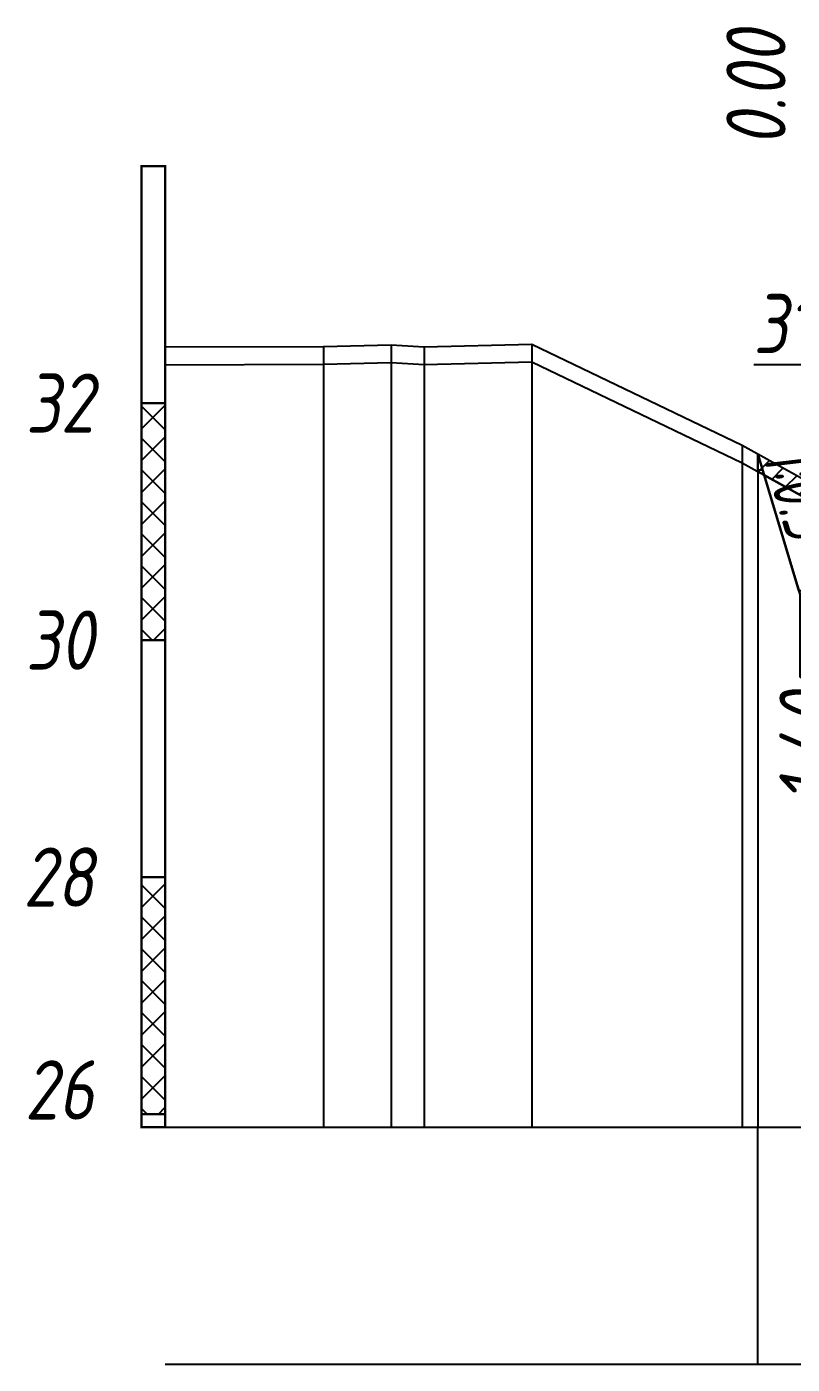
# Model space of a CAD drawing. Extents: x -717 to 1451, y -133302 to 233.
# Drawn here: x -354.8 to -322.5, y -109538 to -109481.6 of the extents above; entities that cross this region are included whole.
import ezdxf
from ezdxf.enums import TextEntityAlignment as Align

# ---------------------------------------------------------------- set-up
doc = ezdxf.new("R2010")
doc.units = 0
for name, color, linetype in [('Код_514', 1, 'Continuous'), ('Контур_0', 7, 'Continuous'), ('Контур_508', 7, 'Continuous'), ('Контур_512', 7, 'Continuous'), ('Контур_513', 7, 'Continuous'), ('Контур_818', 7, 'Continuous'), ('Красный поперечник', 1, 'Continuous'), ('Линейка абсолютных высот', 7, 'Continuous'), ('Объём_2650', 7, 'Continuous'), ('Объём_2662', 7, 'Continuous'), ('Объём_2667', 7, 'Continuous'), ('Объём_2668', 7, 'Continuous'), ('Объём_2669', 7, 'Continuous'), ('Объём_2675', 7, 'Continuous'), ('Отметки покрытия', 7, 'Continuous'), ('Рабочие отметки', 7, 'Continuous'), ('Таблица', 7, 'Continuous'), ('Уклоны проезжей части', 7, 'Continuous'), ('Черный поперечник', 3, 'Continuous')]:
    doc.layers.add(name, color=color, linetype=linetype)
for name, color, linetype, true_color in [('Контур_2570', 7, 'Continuous', 0x80ff00), ('Контур_2741', 4, 'Continuous', 0x00ffff), ('Контур_2742', 4, 'Continuous', 0x00ffff), ('Контур_2743', 4, 'Continuous', 0x00ffff), ('Контур_2744', 7, 'Continuous', 0xa4ffff), ('Контур_2750', 4, 'Continuous', 0x00ffff), ('Контур_2751', 4, 'Continuous', 0x00ffff), ('Контур_2752', 4, 'Continuous', 0x00ffff), ('Контур_707', 4, 'Continuous', 0x00ffff), ('Объём_2570', 7, 'Continuous', 0x80ff00), ('Объём_2600', 7, 'Continuous', 0x808000)]:
    doc.layers.add(name, color=color, linetype=linetype, true_color=true_color)
doc.styles.add('М', font='romand.shx', dxfattribs={"width": 0.8, "oblique": 10, "height": 2.5})
pattern_1 = [(45.0000013, (-428.9338, 30.9924), (-0.6735192404, 0.673519211), []), (135.0000003, (-428.9338, 30.9924), (-0.673519222, -0.67351923), [])]

msp = doc.modelspace()

# ---------------------------------------------------------------- hatches: boundary and pattern name
at = {"layer": 'Линейка абсолютных высот'}
h = msp.add_hatch(dxfattribs=at)
h.set_pattern_fill('ANSI37', scale=0.3, style=0)
h.set_pattern_definition(pattern_1)
h.paths.add_polyline_path([(-348.934, -109507.45), (-348.934, -109497.45), (-349.934, -109497.45), (-349.934, -109507.45)])
h = msp.add_hatch(dxfattribs=at)
h.set_pattern_fill('ANSI37', scale=0.3, style=0)
h.set_pattern_definition(pattern_1)
h.paths.add_polyline_path([(-348.934, -109527.45), (-348.934, -109517.45), (-349.934, -109517.45), (-349.934, -109527.45)])
at = {"layer": 'Объём_2570'}
h = msp.add_hatch(dxfattribs=at)
h.set_pattern_fill('ANSI31', color=256, scale=0.2)
h.set_pattern_definition([(45, (-428.9338, 30.9924), (-0.449012806, 0.449012806), [])])
h.paths.add_polyline_path([(-298.462, -109501.88), (-301.145, -109502.559), (-308.347, -109503.593), (-310.832, -109506.334), (-312.242, -109507.793), (-316.106, -109505.055), (-317.994, -109503.627), (-323.934, -109500.339), (-323.934, -109499.589), (-317.994, -109502.877), (-316.106, -109504.305), (-312.242, -109507.043), (-310.832, -109505.584), (-308.347, -109502.843), (-301.145, -109501.809), (-298.462, -109501.13)])
at = {"layer": 'Объём_2600'}
h = msp.add_hatch(dxfattribs=at)
h.set_pattern_fill('HONEY', color=5, scale=0.3)
h.set_pattern_definition([(0, (-428.9338, 30.9924), (1.42875, 0.8248891935), [0.9525, -1.905]), (120, (-428.9338, 30.9924), (-1.428749997, 0.824889199), [0.9525, -1.905]), (60, (-428.9338, 30.9924), (3e-09, 1.6497783924), [-1.905, 0.9525])])
h.paths.add_polyline_path([(-323.934, -109500.339), (-323.934, -109499.589), (-323.664, -109500.489)])

# ---------------------------------------------------------------- linework, layer by layer
at = {"layer": 'Код_514'}
msp.add_line((-323.934, -109538.008), (-323.934, -109528.008), dxfattribs=at)
at = {"layer": 'Контур_0', "flags": 128}
msp.add_lwpolyline([(-321.408, -109508.008), (-323.934, -109499.589), (-323.934, -109499.589), (-323.934, -109499.589), (-323.934, -109499.589), (-323.934, -109499.589), (-323.934, -109499.589), (-323.934, -109499.589), (-323.934, -109499.589), (-323.934, -109499.589), (-323.934, -109499.589), (-323.934, -109499.589), (-323.934, -109499.589), (-323.934, -109499.589)], dxfattribs=at)
at = {"layer": 'Контур_2570', "flags": 128}
msp.add_lwpolyline([(-348.934, -109495.827), (-342.266, -109495.805), (-339.403, -109495.738), (-338.017, -109495.819), (-333.476, -109495.713), (-324.597, -109499.972), (-317.994, -109503.627), (-316.106, -109505.055), (-312.242, -109507.793), (-310.832, -109506.334), (-308.347, -109503.593), (-308.347, -109503.593), (-301.145, -109502.559), (-298.462, -109501.88), (-298.462, -109501.13), (-294.623, -109501.027), (-288.659, -109500.593), (-288.159, -109501.342), (-237.337, -109500.404)], dxfattribs=at)
at = {"layer": 'Контур_2741', "flags": 128}
msp.add_lwpolyline([(-323.934, -109499.589), (-323.934, -109499.589)], dxfattribs=at)
at = {"layer": 'Контур_2742', "flags": 128}
msp.add_lwpolyline([(-323.934, -109499.589), (-323.934, -109499.589)], dxfattribs=at)
at = {"layer": 'Контур_2743', "flags": 128}
msp.add_lwpolyline([(-323.934, -109499.589), (-323.934, -109499.589)], dxfattribs=at)
at = {"layer": 'Контур_2744', "flags": 128}
msp.add_lwpolyline([(-323.934, -109499.589), (-323.934, -109499.589)], dxfattribs=at)
msp.add_lwpolyline([(-323.934, -109499.589), (-323.934, -109499.589)], dxfattribs=at)
msp.add_lwpolyline([(-323.934, -109499.589), (-323.934, -109499.589)], dxfattribs=at)
msp.add_lwpolyline([(-323.934, -109499.589), (-323.934, -109499.589)], dxfattribs=at)
msp.add_lwpolyline([(-323.934, -109499.589), (-323.934, -109499.589)], dxfattribs=at)
msp.add_lwpolyline([(-323.934, -109499.589), (-323.934, -109499.589)], dxfattribs=at)
at = {"layer": 'Контур_2750', "flags": 128}
msp.add_lwpolyline([(-323.934, -109499.589), (-323.934, -109499.589)], dxfattribs=at)
at = {"layer": 'Контур_2751', "flags": 128}
msp.add_lwpolyline([(-323.934, -109499.589), (-323.934, -109499.589)], dxfattribs=at)
at = {"layer": 'Контур_2752', "flags": 128}
msp.add_lwpolyline([(-323.934, -109499.589), (-323.934, -109499.589)], dxfattribs=at)
at = {"layer": 'Контур_508', "flags": 128}
msp.add_lwpolyline([(-323.934, -109499.589), (-322.158, -109505.508), (-322.158, -109508.988), (-322.152, -109509.008), (-321.408, -109509.008), (-319.408, -109509.008), (-318.664, -109509.008), (-318.658, -109508.988), (-318.658, -109505.508), (-318.616, -109505.366), (-288.159, -109504.452), (-288.159, -109502.044), (-237.337, -109501.027), (-186.587, -109502.042), (-186.587, -109504.45), (-164.091, -109505.125), (-162.818, -109505.973), (-162.516, -109505.973), (-160.516, -109505.973), (-160.213, -109505.973), (-156.766, -109503.675), (-156.766, -109502.473), (-155.512, -109501.638)], dxfattribs=at)
at = {"layer": 'Контур_512', "flags": 128}
msp.add_lwpolyline([(-323.934, -109499.589), (-322.158, -109505.508), (-322.158, -109508.988), (-322.152, -109509.008), (-321.408, -109509.008), (-319.408, -109509.008), (-318.664, -109509.008), (-318.658, -109508.988), (-318.658, -109505.508), (-318.616, -109505.366), (-288.159, -109504.452)], dxfattribs=at)
at = {"layer": 'Контур_513', "flags": 128}
msp.add_lwpolyline([(-323.934, -109499.589), (-322.158, -109505.508), (-322.158, -109508.988), (-322.152, -109509.008), (-321.408, -109509.008), (-319.408, -109509.008), (-318.664, -109509.008), (-318.658, -109508.988), (-318.658, -109505.508), (-318.616, -109505.366), (-288.159, -109504.452), (-288.159, -109502.044), (-237.337, -109501.027), (-186.587, -109502.042), (-186.587, -109504.45), (-164.091, -109505.125), (-162.818, -109505.973), (-162.516, -109505.973), (-160.516, -109505.973), (-160.213, -109505.973), (-156.766, -109503.675), (-156.766, -109502.473), (-155.512, -109501.638)], dxfattribs=at)
at = {"layer": 'Контур_707', "flags": 128}
msp.add_lwpolyline([(-321.408, -109508.008), (-323.934, -109499.589)], dxfattribs=at)
at = {"layer": 'Контур_818', "flags": 128}
msp.add_lwpolyline([(-323.934, -109500.339), (-317.994, -109503.627), (-316.106, -109505.055), (-312.242, -109507.793), (-310.832, -109506.334), (-308.347, -109503.593), (-308.347, -109503.593), (-301.145, -109502.559), (-298.462, -109501.88), (-298.462, -109501.13), (-294.623, -109501.027), (-288.659, -109500.593), (-288.159, -109501.342), (-237.337, -109500.404)], dxfattribs=at)
at = {"layer": 'Красный поперечник'}
for q in [(-323.934, -109528.008), (-321.408, -109508.008)]:
    msp.add_line((-323.934, -109499.589), q, dxfattribs=at)
at = {"layer": 'Линейка абсолютных высот', "color": 7, "const_width": 0.1, "flags": 128}
for points in [[(-348.934, -109497.45), (-348.934, -109487.45), (-349.934, -109487.45), (-349.934, -109497.45), (-348.934, -109497.45)], [(-348.934, -109507.45), (-348.934, -109497.45), (-349.934, -109497.45), (-349.934, -109507.45), (-348.934, -109507.45)], [(-348.934, -109517.45), (-348.934, -109507.45), (-349.934, -109507.45), (-349.934, -109517.45), (-348.934, -109517.45)], [(-348.934, -109527.45), (-348.934, -109517.45), (-349.934, -109517.45), (-349.934, -109527.45), (-348.934, -109527.45)], [(-348.934, -109528.008), (-348.934, -109527.45), (-349.934, -109527.45), (-349.934, -109528.008), (-348.934, -109528.008)]]:
    msp.add_lwpolyline(points, dxfattribs=at)
at = {"layer": 'Объём_2570', "flags": 128}
msp.add_lwpolyline([(-298.462, -109501.88), (-301.145, -109502.559), (-308.347, -109503.593), (-310.832, -109506.334), (-312.242, -109507.793), (-316.106, -109505.055), (-317.994, -109503.627), (-323.934, -109500.339), (-323.934, -109499.589), (-317.994, -109502.877), (-316.106, -109504.305), (-312.242, -109507.043), (-310.832, -109505.584), (-308.347, -109502.843), (-301.145, -109501.809), (-298.462, -109501.13), (-298.462, -109501.88), (-298.462, -109501.88)], dxfattribs=at)
at = {"layer": 'Объём_2600', "color": 5, "flags": 128}
msp.add_lwpolyline([(-323.934, -109500.339), (-323.934, -109499.589), (-323.664, -109500.489), (-323.934, -109500.339), (-323.934, -109500.339)], dxfattribs=at)
at = {"layer": 'Объём_2650', "color": 6, "flags": 128}
msp.add_lwpolyline([(-317.994, -109503.627), (-316.106, -109505.055), (-315.787, -109505.281), (-318.616, -109505.366), (-322.201, -109505.366), (-323.664, -109500.489), (-317.994, -109503.627), (-317.994, -109503.627)], dxfattribs=at)
at = {"layer": 'Объём_2662', "flags": 128}
msp.add_lwpolyline([(-322.201, -109505.366), (-323.934, -109499.589)], dxfattribs=at)
at = {"layer": 'Объём_2667', "flags": 128}
msp.add_lwpolyline([(-323.934, -109499.589), (-323.934, -109499.589)], dxfattribs=at)
at = {"layer": 'Объём_2668', "flags": 128}
msp.add_lwpolyline([(-323.934, -109499.589), (-323.934, -109499.589)], dxfattribs=at)
at = {"layer": 'Объём_2669', "flags": 128}
msp.add_lwpolyline([(-323.934, -109499.589), (-323.934, -109499.589)], dxfattribs=at)
at = {"layer": 'Объём_2675', "flags": 128}
msp.add_lwpolyline([(-323.934, -109499.589), (-323.934, -109499.589)], dxfattribs=at)
msp.add_lwpolyline([(-323.934, -109499.589), (-323.934, -109499.589)], dxfattribs=at)
msp.add_lwpolyline([(-323.934, -109499.589), (-323.934, -109499.589)], dxfattribs=at)
msp.add_lwpolyline([(-323.934, -109499.589), (-323.934, -109499.589)], dxfattribs=at)
msp.add_lwpolyline([(-323.934, -109499.589), (-323.934, -109499.589)], dxfattribs=at)
msp.add_lwpolyline([(-323.934, -109499.589), (-323.934, -109499.589)], dxfattribs=at)
at = {"layer": 'Отметки покрытия', "color": 1}
msp.add_line((-317.254, -109495.826), (-324.104, -109495.826), dxfattribs=at)
at = {"layer": 'Таблица'}
for p, q in [((-348.934, -109528.008), (-130.512, -109528.008)), ((-348.934, -109538.008), (-130.512, -109538.008))]:
    msp.add_line(p, q, dxfattribs=at)
at = {"layer": 'Черный поперечник', "color": 7}
for p, q in [((-348.934, -109495.077), (-348.934, -109528.008)), ((-342.266, -109495.055), (-342.266, -109528.008)), ((-339.403, -109494.988), (-339.403, -109528.008)), ((-338.017, -109495.069), (-338.017, -109528.008)), ((-333.476, -109494.963), (-333.476, -109528.008)), ((-324.597, -109499.222), (-324.597, -109528.008))]:
    msp.add_line(p, q, dxfattribs=at)
at = {"layer": 'Черный поперечник', "flags": 128}
msp.add_lwpolyline([(-348.934, -109495.077), (-342.266, -109495.055), (-339.403, -109494.988), (-338.017, -109495.069), (-333.476, -109494.963), (-324.597, -109499.222), (-317.994, -109502.877), (-316.106, -109504.305), (-312.242, -109507.043), (-310.832, -109505.584), (-308.347, -109502.843), (-301.145, -109501.809), (-298.462, -109501.13), (-294.623, -109501.027), (-288.659, -109500.593), (-288.159, -109501.342), (-237.337, -109500.404)], dxfattribs=at)

# ---------------------------------------------------------------- texts
at = {"layer": 'Линейка абсолютных высот', "style": 'М', "oblique": 10, "width": 0.8}
for s, p in [('32', (-351.934, -109497.45)), ('30', (-351.934, -109507.45)), ('28', (-351.934, -109517.45)), ('26', (-351.934, -109526.432))]:
    msp.add_text(s, height=2.5, dxfattribs=at).set_placement(p, align=Align.MIDDLE_RIGHT)
at = {"layer": 'Отметки покрытия', "color": 1, "style": 'М', "oblique": 10, "width": 0.8}
msp.add_text('31.32', height=2.5, dxfattribs=at).set_placement((-318.113, -109496.094), align=Align.BOTTOM_RIGHT)
at = {"layer": 'Рабочие отметки', "color": 1, "style": 'М', "oblique": 10, "width": 0.8}
msp.add_text('0.00', height=2.5, rotation=90, dxfattribs=at).set_placement((-324.012, -109486.592), align=Align.MIDDLE_LEFT)
msp.add_text('1.40', height=2.5, rotation=90, dxfattribs=at).set_placement((-321.773, -109509.631), align=Align.MIDDLE_RIGHT)
at = {"layer": 'Уклоны проезжей части', "color": 1, "style": 'М', "oblique": 10, "width": 0.6}
msp.add_text('1:0.3', height=2.5, rotation=286.6992, dxfattribs=at).set_placement((-323.927, -109501.706), align=Align.BOTTOM_CENTER)

doc.saveas('drawing.dxf')
